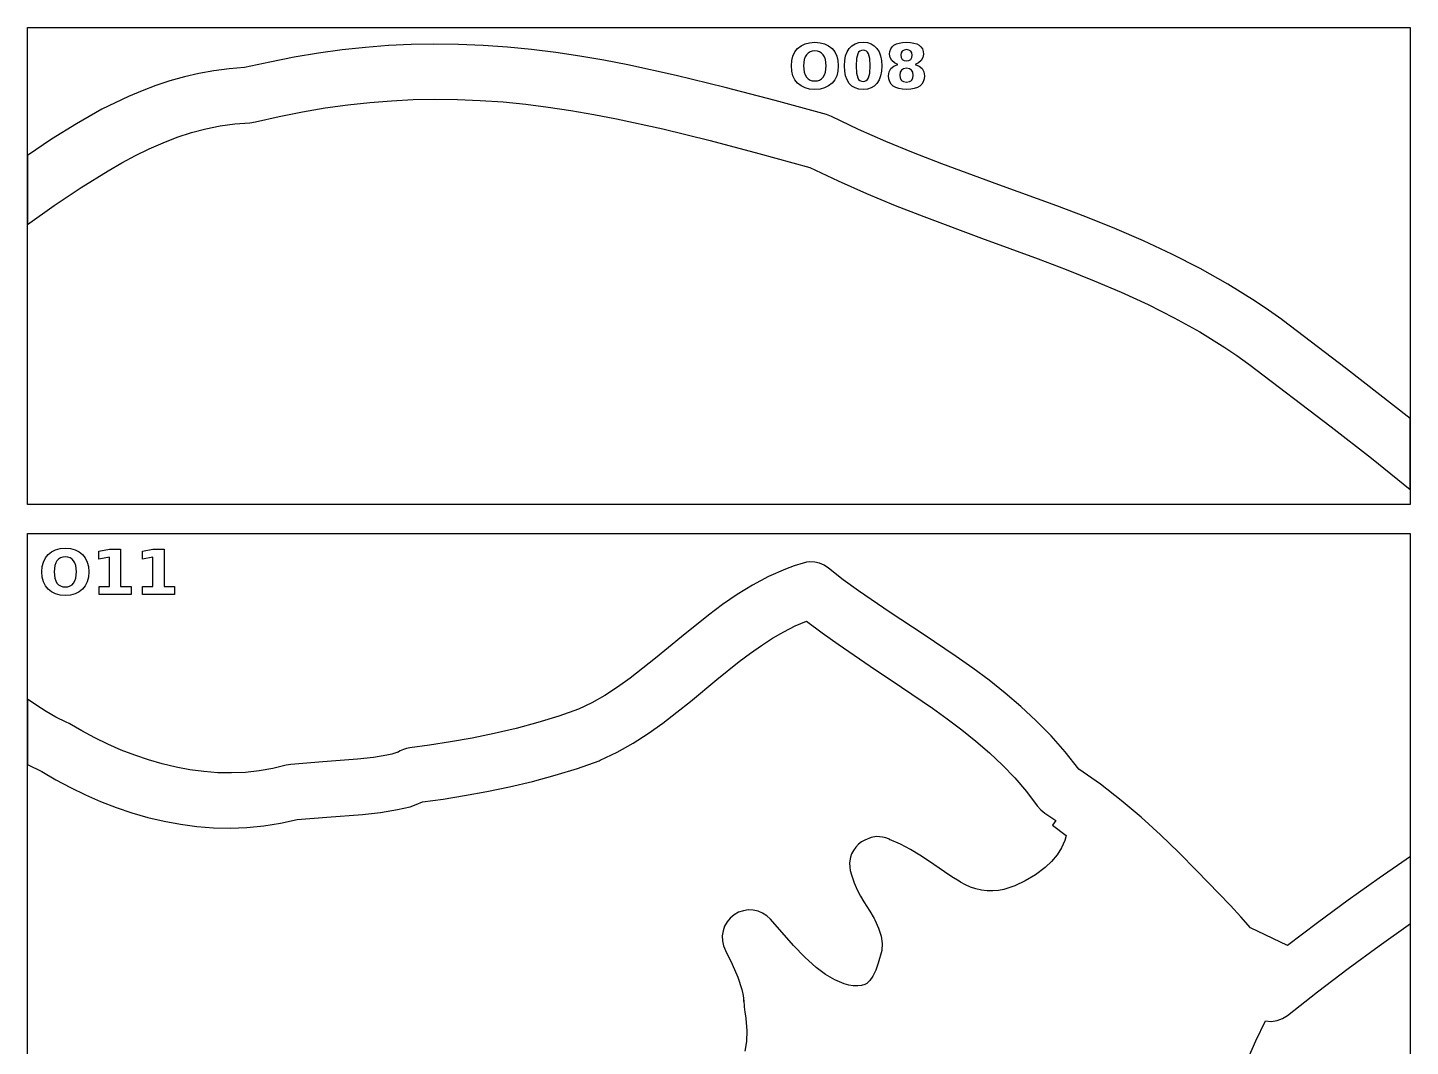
# Model space of a CAD drawing. Extents: x 1 to 512, y 1 to 4639.
# Drawn here: x 12 to 512, y 4271 to 4639 of the extents above; entities that cross this region are included whole.
import ezdxf

# ---------------------------------------------------------------- set-up
doc = ezdxf.new("R2010")
doc.units = 0

msp = doc.modelspace()

# ---------------------------------------------------------------- linework, layer by layer
at = {"layer": 'decoupage'}
for p, q in [((11.732, 4639.05), (511.732, 4639.05)), ((11.732, 4466.63), (11.732, 4639.05)), ((511.732, 4639.05), (511.732, 4466.63)), ((125.44675, 4630.99675), (116.859543, 4629.824434)), ((133.903738, 4631.898223), (125.44675, 4630.99675)), ((142.241969, 4632.539094), (133.903738, 4631.898223)), ((150.472902, 4632.929605), (142.241969, 4632.539094)), ((158.608, 4633.08), (150.472902, 4632.929605)), ((158.608, 4633.078), (158.608, 4633.08)), ((167.562673, 4632.976397), (158.608, 4633.078)), ((176.430775, 4632.607176), (167.562673, 4632.976397)), ((185.228556, 4631.985093), (176.430775, 4632.607176)), ((193.972266, 4631.124906), (185.228556, 4631.985093)), ((202.678153, 4630.041372), (193.972266, 4631.124906)), ((288.481375, 4628.78525), (289.184203, 4630.245313)), ((289.184203, 4630.245313), (290.168, 4631.489)), ((290.168, 4631.489), (291.404219, 4632.482563)), ((291.404219, 4632.482563), (292.8525, 4633.19225)), ((292.8525, 4633.19225), (294.513031, 4633.618063)), ((294.6635, 4630.321625), (293.965281, 4629.873797)), ((294.513031, 4633.618063), (296.386, 4633.76)), ((295.470469, 4630.590391), (294.6635, 4630.321625)), ((296.386, 4630.68), (295.470469, 4630.590391)), ((296.386, 4633.76), (298.263047, 4633.618063)), ((296.386, 4633.76), (296.386, 4633.76)), ((297.306625, 4630.590391), (296.386, 4630.68)), ((296.386, 4630.68), (296.386, 4630.68)), ((298.117, 4630.321625), (297.306625, 4630.590391)), ((298.817125, 4629.873797), (298.117, 4630.321625)), ((298.263047, 4633.618063), (299.925125, 4633.19225)), ((299.925125, 4633.19225), (301.372141, 4632.482563)), ((301.372141, 4632.482563), (302.604, 4631.489)), ((302.604, 4631.489), (303.587797, 4630.245313)), ((303.587797, 4630.245313), (304.290625, 4628.78525)), ((307.51, 4628.849875), (308.06125, 4630.311328)), ((308.06125, 4630.311328), (308.833, 4631.537)), ((308.833, 4631.537), (309.807437, 4632.511453)), ((309.807437, 4632.511453), (310.96825, 4633.207375)), ((310.96825, 4633.207375), (312.315437, 4633.624859)), ((312.238422, 4630.148453), (311.897, 4629.594)), ((312.677625, 4630.544375), (312.238422, 4630.148453)), ((312.315437, 4633.624859), (313.849, 4633.764)), ((313.214516, 4630.781859), (312.677625, 4630.544375)), ((313.849, 4630.861), (313.214516, 4630.781859)), ((313.849, 4633.764), (315.377328, 4633.624859)), ((314.482734, 4630.781859), (313.849, 4630.861)), ((315.017375, 4630.544375), (314.482734, 4630.781859)), ((315.452828, 4630.148453), (315.017375, 4630.544375)), ((315.377328, 4633.624859), (316.720875, 4633.207375)), ((315.789, 4629.594), (315.452828, 4630.148453)), ((316.720875, 4633.207375), (317.879734, 4632.511453)), ((317.879734, 4632.511453), (318.854, 4631.537)), ((318.854, 4631.537), (319.62575, 4630.311328)), ((319.62575, 4630.311328), (320.177, 4628.849875)), ((323.44, 4629.496), (323.537125, 4630.475844)), ((323.537125, 4630.475844), (323.8285, 4631.33175)), ((323.8285, 4631.33175), (324.314125, 4632.063531)), ((324.314125, 4632.063531), (324.994, 4632.671)), ((324.994, 4632.671), (325.862516, 4633.14875)), ((325.862516, 4633.14875), (326.912625, 4633.49)), ((326.912625, 4633.49), (328.144422, 4633.69475)), ((327.993, 4630.569), (327.588, 4629.92975)), ((328.659625, 4630.965875), (327.993, 4630.569)), ((328.144422, 4633.69475), (329.558, 4633.763)), ((329.558, 4631.098), (328.659625, 4630.965875)), ((329.558, 4633.763), (330.962375, 4633.69475)), ((330.437, 4630.965875), (329.558, 4631.098)), ((331.091, 4630.569), (330.437, 4630.965875)), ((330.962375, 4633.69475), (332.1875, 4633.49)), ((331.496, 4629.935375), (331.091, 4630.569)), ((332.1875, 4633.49), (333.233375, 4633.14875)), ((333.233375, 4633.14875), (334.1, 4632.671)), ((334.1, 4632.671), (334.780453, 4632.067609)), ((334.780453, 4632.067609), (335.266375, 4631.337375)), ((335.266375, 4631.337375), (335.557859, 4630.480203)), ((335.557859, 4630.480203), (335.655, 4629.496)), ((99.248629, 4626.626301), (90.202, 4624.58)), ((108.130656, 4628.371031), (99.248629, 4626.626301)), ((116.859543, 4629.824434), (108.130656, 4628.371031)), ((211.362467, 4628.749246), (202.678153, 4630.041372)), ((220.041458, 4627.263287), (211.362467, 4628.749246)), ((228.731375, 4625.59825), (220.041458, 4627.263287)), ((246.208986, 4621.789973), (228.731375, 4625.59825)), ((287.919, 4625.216), (288.059609, 4627.108813)), ((288.059609, 4623.327859), (287.919, 4625.216)), ((288.059609, 4627.108813), (288.481375, 4628.78525)), ((292.574125, 4627.522), (292.307, 4625.212)), ((292.307, 4625.212), (292.574125, 4622.9105)), ((292.908172, 4628.457625), (292.574125, 4627.522)), ((293.376, 4629.247), (292.908172, 4628.457625)), ((293.965281, 4629.873797), (293.376, 4629.247)), ((299.407, 4629.247), (298.817125, 4629.873797)), ((299.874828, 4628.457625), (299.407, 4629.247)), ((300.208875, 4627.522), (299.874828, 4628.457625)), ((300.476, 4625.212), (300.208875, 4627.522)), ((300.208875, 4622.9105), (300.476, 4625.212)), ((304.290625, 4628.78525), (304.712391, 4627.108813)), ((304.712391, 4627.108813), (304.853, 4625.216)), ((304.853, 4625.216), (304.712391, 4623.327859)), ((307.069, 4625.22), (307.17925, 4627.152734)), ((307.17925, 4623.291344), (307.069, 4625.22)), ((307.17925, 4627.152734), (307.51, 4628.849875)), ((311.459125, 4627.8795), (311.313, 4625.25)), ((311.313, 4625.25), (311.459125, 4622.590375)), ((311.897, 4629.594), (311.459125, 4627.8795)), ((316.226875, 4627.8795), (315.789, 4629.594)), ((316.373, 4625.25), (316.226875, 4627.8795)), ((316.226875, 4622.590375), (316.373, 4625.25)), ((316.373, 4625.25), (316.373, 4625.25)), ((320.177, 4628.849875), (320.50775, 4627.152734)), ((320.50775, 4627.152734), (320.618, 4625.22)), ((320.618, 4625.22), (320.50775, 4623.291344)), ((320.618, 4625.22), (320.618, 4625.22)), ((323.629875, 4628.212), (323.44, 4629.496)), ((324.2, 4627.159), (323.629875, 4628.212)), ((323.925, 4624.26), (324.9885, 4625.160875)), ((325.1455, 4626.343), (324.2, 4627.159)), ((324.9885, 4625.160875), (326.46, 4625.77)), ((326.46, 4625.77), (325.1455, 4626.343)), ((326.46, 4625.77), (326.46, 4625.77)), ((327.588, 4629.92975), (327.453, 4629.07)), ((327.453, 4629.07), (327.588, 4628.20125)), ((327.453, 4629.07), (327.453, 4629.07)), ((327.588, 4628.20125), (327.993, 4627.559)), ((327.993, 4627.559), (328.659625, 4627.162125)), ((328.659625, 4627.162125), (329.558, 4627.03)), ((329.558, 4627.03), (330.437, 4627.162125)), ((330.437, 4627.162125), (331.091, 4627.559)), ((331.091, 4627.559), (331.496, 4628.20125)), ((331.631, 4629.07), (331.496, 4629.935375)), ((331.496, 4628.20125), (331.631, 4629.07)), ((333.9375, 4626.343), (332.623, 4625.77)), ((332.623, 4625.77), (334.092125, 4625.160875)), ((334.883, 4627.159), (333.9375, 4626.343)), ((334.092125, 4625.160875), (335.148, 4624.26)), ((335.462125, 4628.212), (334.883, 4627.159)), ((335.655, 4629.496), (335.462125, 4628.212)), ((68.395156, 4621.276844), (63.197632, 4619.811804)), ((73.691504, 4622.503325), (68.395156, 4621.276844)), ((79.089527, 4623.474105), (73.691504, 4622.503325)), ((84.592076, 4624.172044), (79.089527, 4623.474105)), ((90.202, 4624.58), (84.592076, 4624.172044)), ((263.925297, 4617.442469), (246.208986, 4621.789973)), ((288.481375, 4621.654875), (288.059609, 4623.327859)), ((289.184203, 4620.196953), (288.481375, 4621.654875)), ((290.168, 4618.954), (289.184203, 4620.196953)), ((292.574125, 4622.9105), (292.908172, 4621.976781)), ((292.908172, 4621.976781), (293.376, 4621.188)), ((293.376, 4621.188), (293.965281, 4620.561203)), ((293.965281, 4620.561203), (294.6635, 4620.113375)), ((294.6635, 4620.113375), (295.470469, 4619.844609)), ((297.306625, 4619.844609), (298.117, 4620.113375)), ((298.117, 4620.113375), (298.817125, 4620.561203)), ((298.817125, 4620.561203), (299.407, 4621.188)), ((299.407, 4621.188), (299.874828, 4621.976781)), ((299.874828, 4621.976781), (300.208875, 4622.9105)), ((303.587797, 4620.196953), (302.604, 4618.954)), ((304.290625, 4621.654875), (303.587797, 4620.196953)), ((304.712391, 4623.327859), (304.290625, 4621.654875)), ((307.51, 4621.59575), (307.17925, 4623.291344)), ((308.06125, 4620.133031), (307.51, 4621.59575)), ((308.833, 4618.903), (308.06125, 4620.133031)), ((311.459125, 4622.590375), (311.897, 4620.851)), ((311.897, 4620.851), (312.238422, 4620.291875)), ((312.238422, 4620.291875), (312.677625, 4619.8925)), ((315.012125, 4619.8925), (315.448891, 4620.291875)), ((315.448891, 4620.291875), (315.789, 4620.851)), ((315.789, 4620.851), (316.226875, 4622.590375)), ((319.62575, 4620.133031), (318.854, 4618.903)), ((320.177, 4621.59575), (319.62575, 4620.133031)), ((320.50775, 4623.291344), (320.177, 4621.59575)), ((323.076, 4621.636), (323.28825, 4623.086)), ((323.178, 4620.487016), (323.076, 4621.636)), ((323.484, 4619.486625), (323.178, 4620.487016)), ((323.28825, 4623.086), (323.925, 4624.26)), ((327.24875, 4622.92875), (327.089, 4621.857)), ((327.089, 4621.857), (327.24875, 4620.784375)), ((327.728, 4623.72), (327.24875, 4622.92875)), ((327.24875, 4620.784375), (327.728, 4619.993)), ((328.50575, 4624.207375), (327.728, 4623.72)), ((329.558, 4624.37), (328.50575, 4624.207375)), ((330.6, 4624.207375), (329.558, 4624.37)), ((329.558, 4624.37), (329.558, 4624.37)), ((331.366, 4623.72), (330.6, 4624.207375)), ((331.837625, 4622.934), (331.366, 4623.72)), ((331.366, 4619.993), (331.837625, 4620.784375)), ((331.995, 4621.857), (331.837625, 4622.934)), ((331.837625, 4620.784375), (331.995, 4621.857)), ((335.148, 4624.26), (335.792375, 4623.086)), ((335.905016, 4620.487016), (335.599125, 4619.486625)), ((335.792375, 4623.086), (336.007, 4621.636)), ((336.007, 4621.636), (335.905016, 4620.487016)), ((53.087655, 4616.234616), (48.1695, 4614.15675)), ((58.096082, 4618.125348), (53.087655, 4616.234616)), ((63.197632, 4619.811804), (58.096082, 4618.125348)), ((282.010303, 4612.673793), (263.925297, 4617.442469)), ((291.404219, 4617.960438), (290.168, 4618.954)), ((292.8525, 4617.25075), (291.404219, 4617.960438)), ((294.513031, 4616.824938), (292.8525, 4617.25075)), ((296.386, 4616.683), (294.513031, 4616.824938)), ((295.470469, 4619.844609), (296.386, 4619.755)), ((296.386, 4619.755), (297.306625, 4619.844609)), ((298.263047, 4616.824938), (296.386, 4616.683)), ((299.925125, 4617.25075), (298.263047, 4616.824938)), ((301.372141, 4617.960438), (299.925125, 4617.25075)), ((302.604, 4618.954), (301.372141, 4617.960438)), ((309.807437, 4617.933641), (308.833, 4618.903)), ((310.96825, 4617.241125), (309.807437, 4617.933641)), ((312.315437, 4616.825547), (310.96825, 4617.241125)), ((313.849, 4616.687), (312.315437, 4616.825547)), ((312.677625, 4619.8925), (313.214516, 4619.652875)), ((313.214516, 4619.652875), (313.849, 4619.573)), ((313.849, 4619.573), (314.478797, 4619.652875)), ((315.377328, 4616.825547), (313.849, 4616.687)), ((314.478797, 4619.652875), (315.012125, 4619.8925)), ((316.720875, 4617.241125), (315.377328, 4616.825547)), ((317.879734, 4617.933641), (316.720875, 4617.241125)), ((318.854, 4618.903), (317.879734, 4617.933641)), ((323.994, 4618.634922), (323.484, 4619.486625)), ((324.708, 4617.932), (323.994, 4618.634922)), ((325.626969, 4617.386734), (324.708, 4617.932)), ((326.7415, 4616.997375), (325.626969, 4617.386734)), ((328.051781, 4616.763828), (326.7415, 4616.997375)), ((327.728, 4619.993), (328.50575, 4619.51375)), ((329.558, 4616.686), (328.051781, 4616.763828)), ((328.50575, 4619.51375), (329.558, 4619.354)), ((329.558, 4619.354), (330.6, 4619.51375)), ((331.057812, 4616.763828), (329.558, 4616.686)), ((330.6, 4619.51375), (331.366, 4619.993)), ((332.36075, 4616.997375), (331.057812, 4616.763828)), ((333.466812, 4617.386734), (332.36075, 4616.997375)), ((334.376, 4617.932), (333.466812, 4617.386734)), ((335.089422, 4618.634922), (334.376, 4617.932)), ((335.599125, 4619.486625), (335.089422, 4618.634922)), ((43.338767, 4611.908892), (38.592605, 4609.508184)), ((48.1695, 4614.15675), (43.338767, 4611.908892)), ((119.371332, 4610.008299), (127.48275, 4611.140375)), ((127.48275, 4611.140375), (135.463199, 4612.013092)), ((135.463199, 4612.013092), (143.326906, 4612.636141)), ((143.326906, 4612.636141), (151.088098, 4613.019213)), ((151.088098, 4613.019213), (158.761, 4613.172)), ((158.761, 4613.172), (167.11593, 4613.085671)), ((167.11593, 4613.085671), (175.40008, 4612.745277)), ((175.40008, 4612.745277), (183.632366, 4612.163706)), ((183.632366, 4612.163706), (191.831703, 4611.353844)), ((191.831703, 4611.353844), (200.017007, 4610.32858)), ((200.017007, 4610.32858), (208.207193, 4609.100801)), ((300.594, 4607.602), (282.010303, 4612.673793)), ((38.592605, 4609.508184), (29.342594, 4604.316781)), ((94.109, 4604.959), (102.698684, 4606.927303)), ((102.698684, 4606.927303), (111.114719, 4608.607172)), ((111.114719, 4608.607172), (119.371332, 4610.008299)), ((208.207193, 4609.100801), (216.421177, 4607.683395)), ((216.421177, 4607.683395), (224.677875, 4606.08925)), ((224.677875, 4606.08925), (241.395072, 4602.422293)), ((302.444, 4606.891), (300.594, 4607.602)), ((312.13604, 4602.236203), (302.444, 4606.891)), ((29.342594, 4604.316781), (20.39666, 4598.719676)), ((65.834694, 4599.408922), (70.970562, 4601.100078)), ((70.970562, 4601.100078), (76.159048, 4602.49567)), ((76.159048, 4602.49567), (81.40393, 4603.572791)), ((81.40393, 4603.572791), (86.708987, 4604.308536)), ((86.708987, 4604.308536), (92.078, 4604.68)), ((92.078, 4604.68), (94.109, 4604.959)), ((241.395072, 4602.422293), (258.510109, 4598.203031)), ((322.02543, 4597.882859), (312.13604, 4602.236203)), ((20.39666, 4598.719676), (11.732, 4592.854)), ((50.705, 4592.791125), (55.705692, 4595.23154)), ((55.705692, 4595.23154), (60.747664, 4597.445107)), ((60.747664, 4597.445107), (65.834694, 4599.408922)), ((258.510109, 4598.203031), (276.174311, 4593.534566)), ((332.083698, 4593.768227), (322.02543, 4597.882859)), ((11.732, 4592.854), (11.732, 4567.85)), ((40.812336, 4587.321377), (45.741808, 4590.146769)), ((45.741808, 4590.146769), (50.705, 4592.791125)), ((276.174311, 4593.534566), (294.539, 4588.52)), ((342.282375, 4589.829563), (332.083698, 4593.768227)), ((31.039437, 4581.219109), (40.812336, 4587.321377)), ((294.539, 4588.52), (304.783155, 4583.618765)), ((362.98707, 4582.229172), (342.282375, 4589.829563)), ((21.35607, 4574.667568), (31.039437, 4581.219109)), ((304.783155, 4583.618765), (315.102582, 4579.052262)), ((383.91175, 4574.57975), (362.98707, 4582.229172)), ((315.102582, 4579.052262), (325.472101, 4574.761729)), ((11.732, 4567.85), (21.35607, 4574.667568)), ((325.472101, 4574.761729), (335.866531, 4570.688406)), ((335.866531, 4570.688406), (356.629402, 4562.958348)), ((394.385407, 4570.579797), (383.91175, 4574.57975)), ((404.828648, 4566.379359), (394.385407, 4570.579797)), ((415.213003, 4561.915695), (404.828648, 4566.379359)), ((356.629402, 4562.958348), (377.18975, 4555.392)), ((425.51, 4557.126063), (415.213003, 4561.915695)), ((377.18975, 4555.392), (387.331026, 4551.523316)), ((435.691169, 4551.947719), (425.51, 4557.126063)), ((387.331026, 4551.523316), (397.346129, 4547.519277)), ((445.728039, 4546.317922), (435.691169, 4551.947719)), ((397.346129, 4547.519277), (407.209878, 4543.321124)), ((455.59214, 4540.17393), (445.728039, 4546.317922)), ((407.209878, 4543.321124), (416.897094, 4538.870094)), ((460.450504, 4536.889503), (455.59214, 4540.17393)), ((416.897094, 4538.870094), (426.382594, 4534.107427)), ((465.255, 4533.453), (460.450504, 4536.889503)), ((426.382594, 4534.107427), (435.641199, 4528.974363)), ((465.387, 4533.353), (465.255, 4533.453)), ((488.681375, 4515.615375), (465.387, 4533.353)), ((435.641199, 4528.974363), (444.647728, 4523.412141)), ((444.647728, 4523.412141), (449.048595, 4520.451733)), ((449.048595, 4520.451733), (453.377, 4517.362)), ((453.377, 4517.362), (483.14625, 4494.669875)), ((511.732, 4497.7), (488.681375, 4515.615375)), ((511.732, 4471.995), (511.732, 4497.7)), ((483.14625, 4494.669875), (497.666, 4483.350016)), ((497.666, 4483.350016), (511.732, 4471.995)), ((511.732, 4466.63), (11.732, 4466.63)), ((11.732, 4456.05), (511.732, 4456.05)), ((11.732, 3900.74), (11.732, 4456.05)), ((511.732, 4456.05), (511.732, 3900.74)), ((20.367219, 4449.482563), (21.8155, 4450.19225)), ((21.8155, 4450.19225), (23.476031, 4450.618063)), ((23.476031, 4450.618063), (25.349, 4450.76)), ((25.349, 4450.76), (27.226047, 4450.618063)), ((25.349, 4450.76), (25.349, 4450.76)), ((27.226047, 4450.618063), (28.888125, 4450.19225)), ((28.888125, 4450.19225), (30.335141, 4449.482563)), ((37.498, 4449.67), (41.323, 4450.463)), ((41.323, 4450.463), (45.358, 4450.46)), ((45.358, 4450.46), (45.358, 4436.93)), ((53.207, 4449.67), (57.033, 4450.463)), ((57.033, 4450.463), (61.068, 4450.46)), ((61.068, 4450.46), (61.068, 4436.93)), ((17.022609, 4444.108813), (17.444375, 4445.78525)), ((17.444375, 4445.78525), (18.147203, 4447.245313)), ((18.147203, 4447.245313), (19.131, 4448.489)), ((19.131, 4448.489), (20.367219, 4449.482563)), ((21.871172, 4445.457625), (21.537125, 4444.522)), ((22.339, 4446.247), (21.871172, 4445.457625)), ((22.928281, 4446.873797), (22.339, 4446.247)), ((23.6265, 4447.321625), (22.928281, 4446.873797)), ((24.433469, 4447.590391), (23.6265, 4447.321625)), ((25.349, 4447.68), (24.433469, 4447.590391)), ((26.269625, 4447.590391), (25.349, 4447.68)), ((25.349, 4447.68), (25.349, 4447.68)), ((27.08, 4447.321625), (26.269625, 4447.590391)), ((27.780125, 4446.873797), (27.08, 4447.321625)), ((28.37, 4446.247), (27.780125, 4446.873797)), ((28.837828, 4445.457625), (28.37, 4446.247)), ((29.171875, 4444.522), (28.837828, 4445.457625)), ((30.335141, 4449.482563), (31.567, 4448.489)), ((31.567, 4448.489), (32.550797, 4447.245313)), ((32.550797, 4447.245313), (33.253625, 4445.78525)), ((33.253625, 4445.78525), (33.675391, 4444.108813)), ((37.498, 4446.776), (37.498, 4449.67)), ((41.345, 4447.57), (37.498, 4446.776)), ((41.345, 4436.93), (41.345, 4447.57)), ((53.207, 4446.776), (53.207, 4449.67)), ((57.055, 4447.57), (53.207, 4446.776)), ((57.055, 4436.93), (57.055, 4447.57)), ((292.165, 4445.397), (288.911833, 4444.353269)), ((293.36275, 4445.675375), (292.165, 4445.397)), ((294.571, 4445.8), (293.36275, 4445.675375)), ((294.575, 4445.816), (294.571, 4445.8)), ((296.380484, 4445.730844), (294.575, 4445.816)), ((298.137125, 4445.32375), (296.380484, 4445.730844)), ((299.800203, 4444.603531), (298.137125, 4445.32375)), ((16.882, 4442.216), (17.022609, 4444.108813)), ((17.022609, 4440.327859), (16.882, 4442.216)), ((17.444375, 4438.654875), (17.022609, 4440.327859)), ((21.537125, 4444.522), (21.27, 4442.212)), ((21.27, 4442.212), (21.537125, 4439.9105)), ((29.439, 4442.212), (29.171875, 4444.522)), ((29.171875, 4439.9105), (29.439, 4442.212)), ((33.675391, 4440.327859), (33.253625, 4438.654875)), ((33.675391, 4444.108813), (33.816, 4442.216)), ((33.816, 4442.216), (33.675391, 4440.327859)), ((279.657766, 4440.501906), (273.866998, 4437.425566)), ((285.745744, 4443.183418), (279.657766, 4440.501906)), ((288.911833, 4444.353269), (285.745744, 4443.183418)), ((301.325, 4443.579), (299.800203, 4444.603531)), ((306.660494, 4439.396776), (301.325, 4443.579)), ((18.147203, 4437.196953), (17.444375, 4438.654875)), ((19.131, 4435.954), (18.147203, 4437.196953)), ((20.367219, 4434.960438), (19.131, 4435.954)), ((21.537125, 4439.9105), (21.871172, 4438.976781)), ((21.871172, 4438.976781), (22.339, 4438.188)), ((22.339, 4438.188), (22.928281, 4437.561203)), ((22.928281, 4437.561203), (23.6265, 4437.113375)), ((23.6265, 4437.113375), (24.433469, 4436.844609)), ((24.433469, 4436.844609), (25.349, 4436.755)), ((25.349, 4436.755), (26.269625, 4436.844609)), ((26.269625, 4436.844609), (27.08, 4437.113375)), ((27.08, 4437.113375), (27.780125, 4437.561203)), ((27.780125, 4437.561203), (28.37, 4438.188)), ((28.37, 4438.188), (28.837828, 4438.976781)), ((28.837828, 4438.976781), (29.171875, 4439.9105)), ((31.567, 4435.954), (30.335141, 4434.960438)), ((32.550797, 4437.196953), (31.567, 4435.954)), ((33.253625, 4438.654875), (32.550797, 4437.196953)), ((37.597, 4436.93), (41.345, 4436.93)), ((37.597, 4434), (37.597, 4436.93)), ((45.358, 4436.93), (49.106, 4436.93)), ((49.106, 4436.93), (49.106, 4434)), ((53.307, 4436.93), (57.055, 4436.93)), ((53.307, 4434), (53.307, 4436.93)), ((61.068, 4436.93), (64.816, 4436.93)), ((64.816, 4436.93), (64.816, 4434)), ((273.866998, 4437.425566), (268.339375, 4434.0275)), ((312.185701, 4435.343283), (306.660494, 4439.396776)), ((323.679109, 4427.470578), (312.185701, 4435.343283)), ((21.8155, 4434.25075), (20.367219, 4434.960438)), ((23.476031, 4433.824938), (21.8155, 4434.25075)), ((25.349, 4433.683), (23.476031, 4433.824938)), ((27.226047, 4433.824938), (25.349, 4433.683)), ((28.888125, 4434.25075), (27.226047, 4433.824938)), ((30.335141, 4434.960438), (28.888125, 4434.25075)), ((49.106, 4434), (37.597, 4434)), ((64.816, 4434), (53.307, 4434)), ((263.04083, 4430.380809), (257.937297, 4426.558594)), ((268.339375, 4434.0275), (263.04083, 4430.380809)), ((257.937297, 4426.558594), (248.179, 4418.68)), ((335.552932, 4419.657053), (323.679109, 4427.470578)), ((281.137213, 4418.224285), (285.182672, 4420.576469)), ((285.182672, 4420.576469), (289.263451, 4422.65973)), ((289.263451, 4422.65973), (293.394, 4424.45)), ((293.394, 4424.45), (299.090453, 4420.155591)), ((299.090453, 4420.155591), (304.830402, 4416.025697)), ((248.179, 4418.68), (238.827266, 4410.966)), ((273.094459, 4412.809434), (277.112625, 4415.62725)), ((277.112625, 4415.62725), (281.137213, 4418.224285)), ((304.830402, 4416.025697), (316.348344, 4408.131703)), ((347.554875, 4411.598875), (335.552932, 4419.657053)), ((238.827266, 4410.966), (229.624125, 4403.78075)), ((269.068266, 4409.794906), (273.094459, 4412.809434)), ((353.525051, 4407.383094), (347.554875, 4411.598875)), ((260.934, 4403.272), (269.068266, 4409.794906)), ((316.348344, 4408.131703), (327.762926, 4400.512514)), ((359.432646, 4402.992213), (353.525051, 4407.383094)), ((225.023463, 4400.505117), (220.394172, 4397.504125)), ((229.624125, 4403.78075), (225.023463, 4400.505117)), ((251.44825, 4395.393531), (260.934, 4403.272)), ((327.762926, 4400.512514), (338.88925, 4392.912625)), ((365.246126, 4398.388253), (359.432646, 4402.992213)), ((15.026672, 4393.905297), (11.734, 4396.221)), ((11.734, 4396.221), (11.734, 4372.57)), ((220.394172, 4397.504125), (215.714326, 4394.825258)), ((246.528516, 4391.432395), (251.44825, 4395.393531)), ((370.933953, 4393.533234), (365.246126, 4398.388253)), ((18.426125, 4391.727125), (15.026672, 4393.905297)), ((21.952516, 4389.720891), (18.426125, 4391.727125)), ((210.962, 4392.516), (203.794861, 4389.989369)), ((215.714326, 4394.825258), (210.962, 4392.516)), ((241.445, 4387.546), (246.528516, 4391.432395)), ((338.88925, 4392.912625), (344.286535, 4389.040073)), ((376.464591, 4388.389179), (370.933953, 4393.533234)), ((25.626, 4387.921), (21.952516, 4389.720891)), ((26.718, 4387.346), (25.626, 4387.921)), ((31.30436, 4384.67731), (26.718, 4387.346)), ((188.393287, 4385.610029), (180.428875, 4383.757625)), ((196.226953, 4387.687328), (188.393287, 4385.610029)), ((203.794861, 4389.989369), (196.226953, 4387.687328)), ((236.163297, 4383.801355), (241.445, 4387.546)), ((344.286535, 4389.040073), (349.542418, 4385.076533)), ((349.542418, 4385.076533), (354.633788, 4380.990066)), ((381.806502, 4382.918107), (376.464591, 4388.389179)), ((35.983162, 4382.184389), (31.30436, 4384.67731)), ((40.743676, 4379.878894), (35.983162, 4382.184389)), ((164.647859, 4380.728109), (157.101279, 4379.551303)), ((172.468729, 4382.130268), (164.647859, 4380.728109)), ((180.428875, 4383.757625), (172.468729, 4382.130268)), ((224.867703, 4377.005348), (230.649, 4380.265469)), ((230.649, 4380.265469), (236.163297, 4383.801355)), ((354.633788, 4380.990066), (359.537531, 4376.748734)), ((386.928151, 4377.082041), (381.806502, 4382.918107)), ((45.575172, 4377.772484), (40.743676, 4379.878894)), ((50.46692, 4375.876819), (45.575172, 4377.772484)), ((55.408189, 4374.203557), (50.46692, 4375.876819)), ((136.74775, 4375.08775), (130.974, 4374.44)), ((141.581, 4375.866), (136.74775, 4375.08775)), ((143.484578, 4376.344031), (141.581, 4375.866)), ((144.884625, 4376.80575), (143.484578, 4376.344031)), ((145.597109, 4377.048094), (144.884625, 4376.80575)), ((146.48325, 4377.507484), (145.438, 4376.868)), ((145.438, 4376.868), (145.638006, 4377.023543)), ((145.638006, 4377.023543), (145.597109, 4377.048094)), ((147.5945, 4378.012625), (146.48325, 4377.507484)), ((148.759, 4378.378453), (147.5945, 4378.012625)), ((149.964, 4378.6), (148.759, 4378.378453)), ((157.101279, 4379.551303), (149.964, 4378.6)), ((218.785, 4374.088), (224.867703, 4377.005348)), ((359.537531, 4376.748734), (364.230537, 4372.3206)), ((391.798, 4370.843), (386.928151, 4377.082041)), ((11.734, 4372.57), (16.824, 4369.977)), ((60.388251, 4372.764356), (55.408189, 4374.203557)), ((65.396375, 4371.570875), (60.388251, 4372.764356)), ((70.421831, 4370.634773), (65.396375, 4371.570875)), ((75.453889, 4369.967709), (70.421831, 4370.634773)), ((95.433541, 4370.223002), (90.482375, 4369.697329)), ((100.337659, 4371.076006), (95.433541, 4370.223002)), ((105.184, 4372.268), (100.337659, 4371.076006)), ((106.929, 4372.598), (105.184, 4372.268)), ((118.47525, 4373.48375), (106.929, 4372.598)), ((130.974, 4374.44), (118.47525, 4373.48375)), ((202.485234, 4368.636891), (210.551654, 4371.131744)), ((210.551654, 4371.131744), (218.367, 4373.917)), ((218.367, 4373.917), (218.785, 4374.088)), ((364.230537, 4372.3206), (368.689691, 4367.673725)), ((399.658547, 4365.384246), (391.798, 4370.843)), ((16.824, 4369.977), (21.957214, 4367.008718)), ((21.957214, 4367.008718), (27.22451, 4364.214055)), ((80.481819, 4369.581341), (75.453889, 4369.967709)), ((85.494891, 4369.487328), (80.481819, 4369.581341)), ((90.482375, 4369.697329), (85.494891, 4369.487328)), ((186.004875, 4364.466875), (194.269166, 4366.419561)), ((194.269166, 4366.419561), (202.485234, 4368.636891)), ((368.689691, 4367.673725), (372.891883, 4362.776171)), ((407.185062, 4359.556656), (399.658547, 4365.384246)), ((27.22451, 4364.214055), (32.615429, 4361.609786)), ((32.615429, 4361.609786), (38.119516, 4359.212687)), ((154.494, 4359.045), (161.936924, 4360.067896)), ((161.936924, 4360.067896), (169.737328, 4361.303922)), ((169.737328, 4361.303922), (177.793787, 4362.765955)), ((177.793787, 4362.765955), (186.004875, 4364.466875)), ((372.891883, 4362.776171), (376.814, 4357.596)), ((38.119516, 4359.212687), (43.726311, 4357.039534)), ((43.726311, 4357.039534), (49.425357, 4355.107102)), ((49.425357, 4355.107102), (55.206198, 4353.432165)), ((132.865, 4354.526), (139.3615, 4355.249125)), ((139.3615, 4355.249125), (145.504, 4356.249)), ((145.504, 4356.249), (150.033125, 4357.284375)), ((150.033125, 4357.284375), (152.249078, 4358.024391)), ((152.249078, 4358.024391), (154.494, 4359.045)), ((376.814, 4357.596), (378.0795, 4356.13225)), ((378.0795, 4356.13225), (379.603, 4354.94)), ((414.402484, 4353.443363), (407.185062, 4359.556656)), ((55.206198, 4353.432165), (61.058375, 4352.0315)), ((61.058375, 4352.0315), (66.971431, 4350.921882)), ((66.971431, 4350.921882), (72.934908, 4350.120086)), ((72.934908, 4350.120086), (78.938349, 4349.642888)), ((91.023293, 4349.729386), (97.083881, 4350.326633)), ((97.083881, 4350.326633), (103.142602, 4351.315579)), ((103.142602, 4351.315579), (109.189, 4352.713)), ((109.189, 4352.713), (119.93125, 4353.519375)), ((119.93125, 4353.519375), (132.865, 4354.526)), ((379.603, 4354.94), (383.53, 4352.261)), ((383.53, 4352.261), (382.308, 4350.632)), ((382.308, 4350.632), (387.316, 4346.876)), ((421.33575, 4347.1275), (414.402484, 4353.443363)), ((78.938349, 4349.642888), (84.971297, 4349.507062)), ((84.971297, 4349.507062), (91.023293, 4349.729386)), ((314.5065, 4345.220875), (313.323559, 4344.531291)), ((316.815031, 4346.130953), (314.5065, 4345.220875)), ((318.676, 4346.458), (316.815031, 4346.130953)), ((320.890875, 4346.325625), (318.676, 4346.458)), ((322.058, 4346.005), (320.890875, 4346.325625)), ((322.984, 4345.649), (322.058, 4346.005)), ((323.24, 4345.569), (322.984, 4345.649)), ((323.4, 4345.489), (323.24, 4345.569)), ((323.46, 4345.469), (323.4, 4345.489)), ((327.34732, 4343.732725), (323.42, 4345.479)), ((323.42, 4345.479), (323.46, 4345.469)), ((386.781, 4345.098), (385.584094, 4342.419594)), ((387.316, 4346.876), (386.781, 4345.098)), ((428.009797, 4340.692199), (421.33575, 4347.1275)), ((309.695434, 4340.197039), (309.272656, 4339.034625)), ((310.328, 4341.448), (309.695434, 4340.197039)), ((311.178645, 4342.651217), (310.328, 4341.448)), ((312.195719, 4343.676859), (311.178645, 4342.651217)), ((313.323559, 4344.531291), (312.195719, 4343.676859)), ((330.98275, 4341.818297), (327.34732, 4343.732725)), ((334.359992, 4339.799314), (330.98275, 4341.818297)), ((385.584094, 4342.419594), (383.985, 4339.8745)), ((434.449562, 4334.220594), (428.009797, 4340.692199)), ((309.272656, 4339.034625), (308.9195, 4336.99325)), ((308.9195, 4336.99325), (308.994594, 4335.3595)), ((308.994594, 4335.3595), (309.224, 4334.169)), ((337.51275, 4337.739375), (334.359992, 4339.799314)), ((343.279625, 4333.751016), (337.51275, 4337.739375)), ((379.637, 4335.319), (376.171141, 4332.690094)), ((379.758, 4335.419), (379.637, 4335.319)), ((382.028156, 4337.521406), (379.758, 4335.419)), ((383.985, 4339.8745), (382.028156, 4337.521406)), ((511.738, 4339.29), (500.432797, 4331.451188)), ((511.738, 4315.028), (511.738, 4339.29)), ((309.224, 4334.169), (309.663, 4332.69)), ((309.663, 4332.69), (310.620293, 4329.786895)), ((345.961148, 4331.949791), (343.279625, 4333.751016)), ((348.553, 4330.362), (345.961148, 4331.949791)), ((349.105, 4330.022), (348.553, 4330.362)), ((372.510375, 4330.45025), (368.702422, 4328.641281)), ((376.171141, 4332.690094), (372.510375, 4330.45025)), ((446.726, 4321.501), (434.449562, 4334.220594)), ((500.432797, 4331.451188), (489.242625, 4323.4695)), ((310.620293, 4329.786895), (311.718656, 4327.193844)), ((311.718656, 4327.193844), (312.896566, 4324.888371)), ((350.833486, 4329.017594), (349.105, 4330.022)), ((352.685641, 4328.194312), (350.833486, 4329.017594)), ((354.632881, 4327.556562), (352.685641, 4328.194312)), ((356.646625, 4327.10875), (354.632881, 4327.556562)), ((358.698291, 4326.855281), (356.646625, 4327.10875)), ((360.759297, 4326.800562), (358.698291, 4326.855281)), ((362.801061, 4326.949), (360.759297, 4326.800562)), ((364.795, 4327.305), (362.801061, 4326.949)), ((368.702422, 4328.641281), (364.795, 4327.305)), ((312.896566, 4324.888371), (314.0925, 4322.848)), ((314.0925, 4322.848), (316.292344, 4319.472656)), ((450.439625, 4317.505875), (446.656, 4321.571)), ((446.656, 4321.571), (446.726, 4321.501)), ((489.242625, 4323.4695), (478.186141, 4315.332562)), ((264.636687, 4315.588047), (263.765336, 4314.026197)), ((265.79182, 4316.987779), (264.636687, 4315.588047)), ((267.22, 4318.182), (265.79182, 4316.987779)), ((268.843809, 4319.092652), (267.22, 4318.182)), ((270.562656, 4319.674969), (268.843809, 4319.092652)), ((272.332176, 4319.934363), (270.562656, 4319.674969)), ((274.108, 4319.87625), (272.332176, 4319.934363)), ((275.845762, 4319.506043), (274.108, 4319.87625)), ((277.501094, 4318.829156), (275.845762, 4319.506043)), ((279.029629, 4317.851004), (277.501094, 4318.829156)), ((280.387, 4316.577), (279.029629, 4317.851004)), ((288.71875, 4307.10425), (280.387, 4316.577)), ((316.292344, 4319.472656), (317.826, 4316.888)), ((317.826, 4316.888), (318.086, 4316.36)), ((318.086, 4316.36), (319.444719, 4313.386672)), ((453.876, 4313.5), (450.439625, 4317.505875)), ((478.186141, 4315.332562), (467.282, 4307.028)), ((263.1885, 4312.345625), (262.916914, 4310.589725)), ((262.916914, 4310.589725), (262.961313, 4308.801891)), ((263.765336, 4314.026197), (263.1885, 4312.345625)), ((319.444719, 4313.386672), (320.32925, 4310.484125)), ((320.32925, 4310.484125), (320.719906, 4307.755016)), ((467.282, 4307.028), (453.876, 4313.5)), ((500.424469, 4306.957375), (511.738, 4315.028)), ((262.961313, 4308.801891), (263.33243, 4307.025518)), ((263.33243, 4307.025518), (264.041, 4305.304)), ((264.041, 4305.304), (266.530938, 4300.340297)), ((292.736969, 4302.889969), (288.71875, 4307.10425)), ((320.597, 4305.302), (319.347, 4300.712)), ((320.719906, 4307.755016), (320.597, 4305.302)), ((489.23375, 4298.74725), (500.424469, 4306.957375)), ((266.530938, 4300.340297), (268.55925, 4295.614625)), ((296.812, 4299.184), (292.736969, 4302.889969)), ((319.347, 4300.712), (318.412094, 4298.153437)), ((268.55925, 4295.614625), (269.987188, 4291.129141)), ((300.248375, 4296.633437), (296.812, 4299.184)), ((303.66975, 4294.618), (300.248375, 4296.633437)), ((317.3795, 4296.05425), (316.301906, 4294.451937)), ((318.412094, 4298.153437), (317.3795, 4296.05425)), ((478.194156, 4290.377), (489.23375, 4298.74725)), ((269.987188, 4291.129141), (270.432656, 4288.977143)), ((307.01575, 4293.215312), (303.66975, 4294.618)), ((308.641617, 4292.768008), (307.01575, 4293.215312)), ((310.226, 4292.503), (308.641617, 4292.768008)), ((311.883016, 4292.462344), (310.226, 4292.503)), ((313.321875, 4292.64575), (311.883016, 4292.462344)), ((314.464297, 4292.978031), (313.321875, 4292.64575)), ((315.232, 4293.384), (314.464297, 4292.978031)), ((316.301906, 4294.451937), (315.232, 4293.384)), ((467.334, 4281.826), (478.194156, 4290.377)), ((270.432656, 4288.977143), (270.676, 4286.886)), ((270.676, 4286.886), (270.656, 4287.341)), ((270.656, 4287.341), (270.799813, 4284.894719)), ((270.799813, 4284.894719), (271.05275, 4283.007)), ((271.05275, 4283.007), (271.445, 4280.872)), ((271.445, 4280.872), (271.475, 4280.548)), ((271.475, 4280.548), (271.798172, 4276.352328)), ((463.5225, 4279.9405), (465.504188, 4280.66125)), ((465.504188, 4280.66125), (467.334, 4281.826)), ((271.798172, 4276.352328), (271.682875, 4272.411375)), ((455.90975, 4272.630625), (459.387, 4279.795)), ((459.387, 4279.795), (461.459813, 4279.65475)), ((461.459813, 4279.65475), (463.5225, 4279.9405)), ((271.682875, 4272.411375), (271.099391, 4268.812984)), ((452.77, 4265.533), (455.90975, 4272.630625))]:
    msp.add_line(p, q, dxfattribs=at)

doc.saveas('drawing.dxf')
